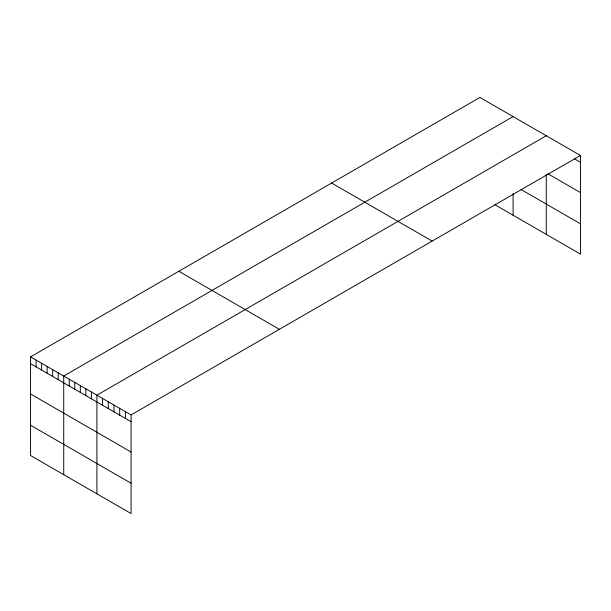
<?xml version="1.0" encoding="UTF-8"?>
<svg xmlns="http://www.w3.org/2000/svg" width="611" height="611" viewBox="0 0 611 611"><rect width="100%" height="100%" fill="white"/><g stroke="black" fill="none" stroke-linecap="round" stroke-linejoin="round"><path stroke-width="0.92" d="M30.55 356.885L131.082 414.922L131.082 513.561L30.55 455.516L30.55 356.885L479.918 97.439L580.45 155.484L580.45 254.115L494.925 204.738M513.095 116.594L63.727 376.032L63.727 474.671M546.272 135.749L96.905 395.187L96.905 493.825M131.082 414.922L580.45 155.484M574.752 158.982L580.45 162.274M547.899 173.791L580.45 192.58M520.992 189.479L580.45 223.809M331.628 183.056L432.16 241.101M178.84 271.269L279.372 329.306M30.55 363.675L131.082 421.712M30.55 393.98L131.082 452.025M30.55 425.21L131.082 483.248M546.272 174.631L546.272 234.387M513.095 193.58L513.095 215.232M125.385 411.631L125.385 418.428M119.687 408.347L119.687 415.136M113.99 405.055L113.99 411.845M108.292 401.771L108.292 408.56M102.602 398.479L102.602 405.269M91.375 391.995L91.375 398.784M85.846 388.802L85.846 395.592M80.316 385.61L80.316 392.399M74.786 382.417L74.786 389.207M69.257 379.225L69.257 386.015M58.198 372.84L58.198 379.637M52.668 369.647L52.668 376.445M47.139 366.455L47.139 373.252M41.609 363.262L41.609 370.06M36.08 360.07L36.08 366.867"/></g></svg>
